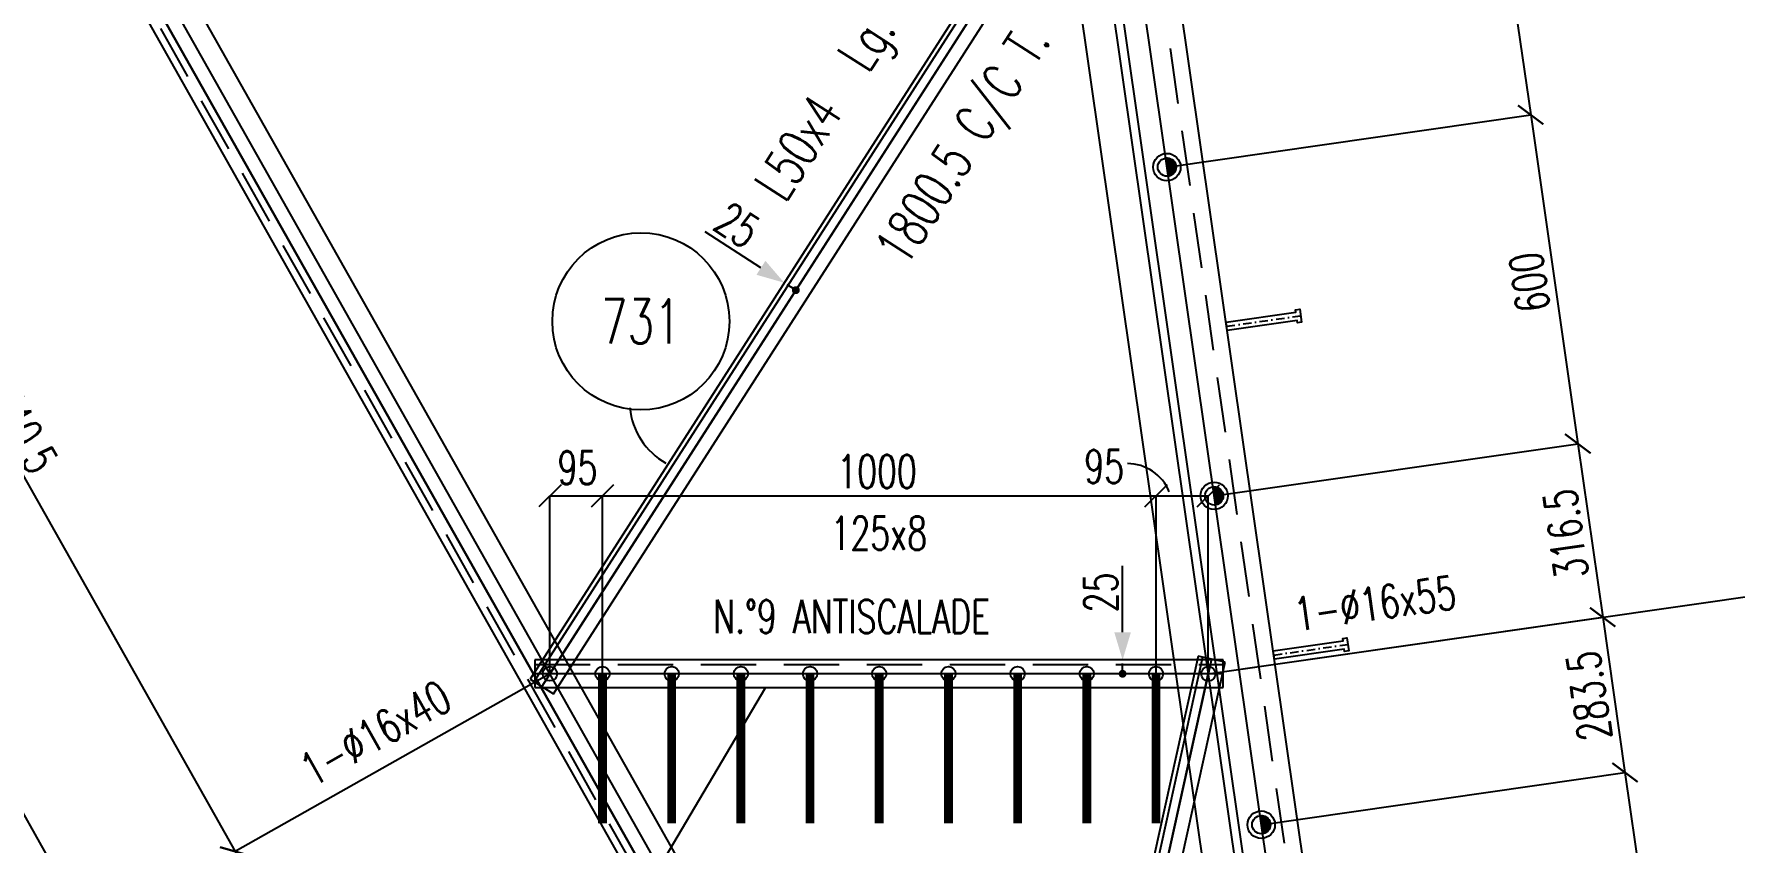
# Model space of a CAD drawing. Extents: x 144362 to 160582, y -59241 to -47761.
# Drawn here: x 150991 to 154064, y -55640 to -54179 of the extents above; entities that cross this region are included whole.
import ezdxf
from ezdxf.enums import TextEntityAlignment as Align

# ---------------------------------------------------------------- set-up
doc = ezdxf.new("R2010")
doc.units = 0
doc.header["$LTSCALE"] = 200
doc.header["$MEASUREMENT"] = 0
doc.linetypes.add('DASHDOT', pattern=[1, 0.5, -0.25, 0, -0.25])
doc.linetypes.add('DASHED', pattern=[0.75, 0.5, -0.25])
doc.layers.get('0').update_dxf_attribs({"linetype": 'CONTINUOUS'})
doc.layers.get('DEFPOINTS').update_dxf_attribs({"linetype": 'CONTINUOUS'})
for name, color, linetype in [('ASSI', 3, 'CONTINUOUS'), ('BOLLINI_1', 7, 'CONTINUOUS'), ('Echelon', 3, 'CONTINUOUS'), ('FORI', 2, 'CONTINUOUS'), ('LINEA_ANG', 2, 'CONTINUOUS'), ('LS', 7, 'CONTINUOUS'), ('MZ', 6, 'DASHDOT'), ('QT_MAL', 7, 'CONTINUOUS'), ('QT_MPR', 7, 'CONTINUOUS'), ('QT_MSP', 7, 'CONTINUOUS'), ('TRAT-Y', 7, 'DASHED')]:
    doc.layers.add(name, color=color, linetype=linetype)
doc.styles.add('QUOTE', font='ROMANS8.SHX', dxfattribs={"width": 0.7})
doc.styles.add('RQL', font='ROMANS8.SHX', dxfattribs={"width": 0.7})
doc.styles.add('RS', font='ROMANS8.shx', dxfattribs={"width": 0.7})
doc.styles.get("Standard").update_dxf_attribs({"font": 'ROMANS8.SHX', "width": 0.7})
doc.dimstyles.new('FRECCE1', dxfattribs={"dimtxt": 60, "dimasz": 6.66, "dimexe": 0, "dimexo": 0, "dimgap": 1, "dimtad": 1, "dimdec": 0, "dimzin": 0, "dimdsep": 46, "dimtxsty": 'RS', "dimblk1": 'QUOTP', "dimblk2": 'QUOTF', "dimsah": 1, "dimcen": 0, "dimclrd": 2, "dimclre": 2, "dimclrt": 7, "dimadec": 0, "dimazin": 0, "dimtfac": 1, "dimtdec": 0, "dimtix": 1, "dimtmove": 2, "dimatfit": 3, "dimldrblk": 'QUOTP', "dimfxl": 1, "dimtolj": 1, "dimtzin": 0, "dimarcsym": 0})
doc.dimstyles.new('TRATTO_20', dxfattribs={"dimscale": 0, "dimtxt": 60, "dimasz": 40, "dimexe": 0, "dimexo": 0, "dimgap": 10, "dimtad": 1, "dimrnd": 0.5, "dimdsep": 46, "dimtxsty": 'RS', "dimblk1": 'OBLIQUE', "dimblk2": 'OBLIQUE', "dimsah": 1, "dimcen": 0.09, "dimclrd": 2, "dimclre": 2, "dimclrt": 7, "dimadec": 0, "dimazin": 0, "dimtfac": 1, "dimtix": 1, "dimtmove": 2, "dimatfit": 3, "dimfxl": 1, "dimtolj": 1, "dimtzin": 0, "dimarcsym": 0})

# ---------------------------------------------------------------- blocks, each defined once
blk = doc.blocks.new('ASSE98')
blk.add_line((0, 0), (1, 0))
at = {"color": 7, "style": 'QUOTE', "width": 0.5, "flags": 1}
for tag, p in [('TI', (1.38308, 6.82731)), ('DI_S', (1.38308, 6.42178)), ('D_S', (1.38308, 6.02092)), ('E_S', (1.38308, 5.68065)), ('NFORI', (1.36454, 5.29792)), ('ALAR', (1.36349, 4.93246)), ('FAM', (1.3775, 4.54645)), ('ALA', (1.38308, 4.19257)), ('DISP2', (1.38308, 3.84971)), ('DISP1', (1.38308, 3.50686)), ('PINZAF', (1.38308, 3.164)), ('PINZAI', (1.38308, 2.82114)), ('TRP', (1.38308, 2.47829)), ('NP', (1.38308, 2.13543)), ('SV', (1.38308, 1.79257)), ('PESO', (1.38308, 1.44971)), ('QUA', (1.38308, 1.10686)), ('LUN', (1.38308, 0.764)), ('PROF', (1.38308, 0.42114)), ('POS', (1.38308, 0.07829))]:
    blk.add_attdef(tag, p, '', height=0.2, dxfattribs=at)
at = {"color": 7, "flags": 1}
for tag, p in [('LAV1', (3.07431, 6.82847)), ('LAV2', (3.07431, 6.49513)), ('LAV3', (3.07431, 6.1618)), ('LAV4', (3.07431, 5.82847)), ('LAV5', (3.07431, 5.49513)), ('LAV6', (3.07431, 5.1618)), ('LAV7', (3.07431, 4.82847)), ('LAV8', (3.07431, 4.49513)), ('LAV9', (3.07431, 4.1618)), ('LAV10', (3.07431, 3.82847))]:
    blk.add_attdef(tag, p, '', height=0.2, dxfattribs=at)
blk = doc.blocks.new('16')
blk.add_circle((0, 0), 1)
blk = doc.blocks.new('_OBLIQUE')
at = {"color": 0, "linetype": 'ByBlock'}
blk.add_line((-0.5, -0.5), (0.5, 0.5), dxfattribs=at)
blk = doc.blocks.new('*D34')
at = {"layer": 'DEFPOINTS', "color": 0, "transparency": 16777216}
for p in [(152895, -53818.6), (154419.1, -55146.8), (153112.5, -55334.3)]:
    blk.add_point(p, dxfattribs=at)
at = {"layer": 'QT_MPR', "color": 2, "lineweight": -2, "transparency": 16777216}
for p, q in [((152895, -53818.6), (154201.6, -53631.1)), ((154201.6, -53631.1), (154419.1, -55146.8)), ((153112.5, -55334.3), (154419.1, -55146.8))]:
    blk.add_line(p, q, dxfattribs=at)
at = {"layer": 'QT_MPR', "color": 2, "lineweight": -2, "transparency": 16777216, "xscale": 40, "yscale": 40, "zscale": 40}
for p, rotation in [((154201.6, -53631.1), 98.16615670567593), ((154419.1, -55146.8), 278.166156705676)]:
    blk.add_blockref('_OBLIQUE', p, dxfattribs=dict(at, rotation=rotation))
at = {"layer": 'QT_MPR', "color": 7, "transparency": 16777216, "insert": (154262.8, -54396.6), "char_height": 60, "attachment_point": 5, "rotation": 98.1662, "style": 'RS'}
blk.add_mtext('\\A1;1531', dxfattribs=at)
blk = doc.blocks.new('*D38')
at = {"layer": 'DEFPOINTS', "color": 0, "transparency": 16777216}
for p in [(153112.5, -55334.3), (154636.6, -56662.5), (153330, -56850)]:
    blk.add_point(p, dxfattribs=at)
at = {"layer": 'QT_MPR', "color": 2, "lineweight": -2, "transparency": 16777216}
for p, q in [((153112.5, -55334.3), (154419.1, -55146.8)), ((154419.1, -55146.8), (154636.6, -56662.5)), ((153330, -56850), (154636.6, -56662.5))]:
    blk.add_line(p, q, dxfattribs=at)
at = {"layer": 'QT_MPR', "color": 2, "lineweight": -2, "transparency": 16777216, "xscale": 40, "yscale": 40, "zscale": 40}
for p, rotation in [((154419.1, -55146.8), 98.16615670567593), ((154636.6, -56662.5), 278.166156705676)]:
    blk.add_blockref('_OBLIQUE', p, dxfattribs=dict(at, rotation=rotation))
at = {"layer": 'QT_MPR', "color": 7, "transparency": 16777216, "insert": (154484.3, -55913.1), "char_height": 60, "attachment_point": 5, "rotation": 98.1662, "style": 'RS'}
blk.add_mtext('\\A1;1531', dxfattribs=at)
blk = doc.blocks.new('*D60')
at = {"layer": 'DEFPOINTS', "color": 0, "transparency": 16777216}
for p in [(151067.4, -53818.6), (151922.9, -55334.3), (151354.2, -55655.3)]:
    blk.add_point(p, dxfattribs=at)
at = {"layer": 'LS', "color": 2, "lineweight": -2, "transparency": 16777216}
for p, q in [((151067.4, -53818.6), (150498.7, -54139.6)), ((150498.7, -54139.6), (151354.2, -55655.3)), ((151922.9, -55334.3), (151354.2, -55655.3))]:
    blk.add_line(p, q, dxfattribs=at)
at = {"layer": 'LS', "color": 2, "lineweight": -2, "transparency": 16777216, "xscale": 40, "yscale": 40, "zscale": 40}
for p, rotation in [((150498.7, -54139.6), 119.4417133094446), ((151354.2, -55655.3), 299.4417133094445)]:
    blk.add_blockref('_OBLIQUE', p, dxfattribs=dict(at, rotation=rotation))
at = {"layer": 'LS', "color": 7, "transparency": 16777216, "insert": (150961.3, -54877.8), "char_height": 60, "attachment_point": 5, "rotation": 299.4417, "style": 'RS'}
blk.add_mtext('\\A1;1740.5', dxfattribs=at)
blk = doc.blocks.new('*D59')
at = {"layer": 'DEFPOINTS', "color": 0, "transparency": 16777216}
for p in [(151922.9, -55334.3), (152778.4, -56850), (152209.7, -57170.9)]:
    blk.add_point(p, dxfattribs=at)
at = {"layer": 'LS', "color": 2, "lineweight": -2, "transparency": 16777216}
for p, q in [((151922.9, -55334.3), (151354.2, -55655.3)), ((151354.2, -55655.3), (152209.7, -57170.9)), ((152778.4, -56850), (152209.7, -57170.9))]:
    blk.add_line(p, q, dxfattribs=at)
at = {"layer": 'LS', "color": 2, "lineweight": -2, "transparency": 16777216, "xscale": 40, "yscale": 40, "zscale": 40}
for p, rotation in [((151354.2, -55655.3), 119.4417133094446), ((152209.7, -57170.9), 299.4417133094445)]:
    blk.add_blockref('_OBLIQUE', p, dxfattribs=dict(at, rotation=rotation))
at = {"layer": 'LS', "color": 7, "transparency": 16777216, "insert": (151816.8, -56393.4), "char_height": 60, "attachment_point": 5, "rotation": 299.4417, "style": 'RS'}
blk.add_mtext('\\A1;1740.5', dxfattribs=at)
blk = doc.blocks.new('xxx')
blk.add_circle((0, 0), 8)
at = {"color": 3, "style": 'RQL', "width": 0.7}
blk.add_attdef('POS', text='', height=4, dxfattribs=at).set_placement((0, 0), align=Align.MIDDLE)
at = {"color": 3, "style": 'RQL', "width": 0.7, "flags": 1}
blk.add_attdef('POS1', (-0.39, -5.42), '', height=2, dxfattribs=at)
at = {"style": 'RQL', "width": 0.7, "flags": 1}
blk.add_attdef('TIPO', (-0.39, -8.66), '', height=2, dxfattribs=at)
blk = doc.blocks.new('*D67')
at = {"layer": 'DEFPOINTS', "color": 0, "transparency": 16777216}
for p in [(155169.5, -49271.5), (156699.3, -49271.5), (153604, -58365.7)]:
    blk.add_point(p, dxfattribs=at)
at = {"layer": 'LS', "color": 2, "lineweight": -2, "transparency": 16777216}
for p, q in [((155169.5, -49271.5), (156699.3, -49271.5)), ((156699.3, -58365.7), (156699.3, -49271.5)), ((153604, -58365.7), (156699.3, -58365.7))]:
    blk.add_line(p, q, dxfattribs=at)
at = {"layer": 'LS', "color": 2, "lineweight": -2, "transparency": 16777216, "xscale": 40, "yscale": 40, "zscale": 40}
for p, rotation in [((156699.3, -49271.5), 90), ((156699.3, -58365.7), 270)]:
    blk.add_blockref('_OBLIQUE', p, dxfattribs=dict(at, rotation=rotation))
at = {"layer": 'LS', "color": 7, "transparency": 16777216, "insert": (156659.3, -53818.6), "char_height": 60, "attachment_point": 5, "rotation": 90, "style": 'RS'}
blk.add_mtext('\\A1;9000', dxfattribs=at)
blk = doc.blocks.new('*D79')
at = {"layer": 'DEFPOINTS', "color": 0, "transparency": 16777216}
for p in [(149702.2, -54640.8), (151070.9, -55763.5), (150513.5, -56078.1)]:
    blk.add_point(p, dxfattribs=at)
at = {"layer": 'QT_MPR', "color": 2, "lineweight": -2, "transparency": 16777216}
for p, q in [((149702.2, -54640.8), (150259.6, -54326.2)), ((150259.6, -54326.2), (151070.9, -55763.5)), ((150513.5, -56078.1), (151070.9, -55763.5))]:
    blk.add_line(p, q, dxfattribs=at)
at = {"layer": 'QT_MPR', "color": 2, "lineweight": -2, "transparency": 16777216, "xscale": 40, "yscale": 40, "zscale": 40}
for p, rotation in [((150259.6, -54326.2), 119.4417133094436), ((151070.9, -55763.5), 299.4417133094436)]:
    blk.add_blockref('_OBLIQUE', p, dxfattribs=dict(at, rotation=rotation))
at = {"layer": 'QT_MPR', "color": 7, "transparency": 16777216, "insert": (150703.8, -55021), "char_height": 60, "attachment_point": 5, "rotation": 299.4417, "style": 'RS'}
blk.add_mtext('\\A1;1650.5', dxfattribs=at)
blk = doc.blocks.new('bull')
at = {"style": 'RS', "width": 0.7, "flags": 1}
for tag, p in [('NN', (-12.25, 0)), ('DIAMETRO', (0, -4.86)), ('SERRAGGIO', (0, -9.71)), ('LUNGHEZZA', (0, -14.57)), ('NB', (0, -19.43)), ('TIPO', (0, -24.12)), ('EL', (-0.14, -29))]:
    blk.add_attdef(tag, p, '', height=3, dxfattribs=at)
at = {"style": 'RS', "width": 0.7}
blk.add_attdef('BULLONE', (0, 0), '', height=3, dxfattribs=at)
blk = doc.blocks.new('*D121')
at = {"layer": 'DEFPOINTS', "color": 0, "transparency": 16777216}
for p in [(152017.9, -55013), (151922.9, -55334.3), (152017.9, -55334.3)]:
    blk.add_point(p, dxfattribs=at)
at = {"layer": 'QT_MPR', "color": 2, "lineweight": -2, "transparency": 16777216}
for p, q in [((151922.9, -55334.3), (151922.9, -55013)), ((151922.9, -55013), (152017.9, -55013)), ((152017.9, -55334.3), (152017.9, -55013))]:
    blk.add_line(p, q, dxfattribs=at)
at = {"layer": 'QT_MPR', "color": 2, "lineweight": -2, "transparency": 16777216, "xscale": 40, "yscale": 40, "zscale": 40, "rotation": 180}
blk.add_blockref('_OBLIQUE', (151922.9, -55013), dxfattribs=at)
at = {"layer": 'QT_MPR', "color": 2, "lineweight": -2, "transparency": 16777216, "xscale": 40, "yscale": 40, "zscale": 40}
blk.add_blockref('_OBLIQUE', (152017.9, -55013), dxfattribs=at)
at = {"layer": 'QT_MPR', "color": 7, "transparency": 16777216, "insert": (151972.7, -54962), "char_height": 60, "attachment_point": 5, "style": 'RS'}
blk.add_mtext('\\A1;95', dxfattribs=at)
blk = doc.blocks.new('*D120')
at = {"layer": 'DEFPOINTS', "color": 0, "transparency": 16777216}
for p in [(153018, -55013), (152017.9, -55334.3), (153018, -55334.3)]:
    blk.add_point(p, dxfattribs=at)
at = {"layer": 'QT_MPR', "color": 2, "lineweight": -2, "transparency": 16777216}
for p, q in [((152017.9, -55334.3), (152017.9, -55013)), ((152017.9, -55013), (153018, -55013)), ((153018, -55334.3), (153018, -55013))]:
    blk.add_line(p, q, dxfattribs=at)
at = {"layer": 'QT_MPR', "color": 2, "lineweight": -2, "transparency": 16777216, "xscale": 40, "yscale": 40, "zscale": 40, "rotation": 180}
blk.add_blockref('_OBLIQUE', (152017.9, -55013), dxfattribs=at)
at = {"layer": 'QT_MPR', "color": 2, "lineweight": -2, "transparency": 16777216, "xscale": 40, "yscale": 40, "zscale": 40}
blk.add_blockref('_OBLIQUE', (153018, -55013), dxfattribs=at)
at = {"layer": 'QT_MPR', "color": 7, "transparency": 16777216, "insert": (152517.1, -55080.5), "char_height": 60, "attachment_point": 5, "style": 'RS'}
blk.add_mtext('\\A1;125x8', dxfattribs=at)
blk = doc.blocks.new('*D119')
at = {"layer": 'DEFPOINTS', "color": 0, "transparency": 16777216}
for p in [(153018, -55013), (152017.9, -55334.3), (153018, -55334.3)]:
    blk.add_point(p, dxfattribs=at)
at = {"layer": 'QT_MPR', "color": 2, "lineweight": -2, "transparency": 16777216}
for p, q in [((152017.9, -55334.3), (152017.9, -55013)), ((152017.9, -55013), (153018, -55013)), ((153018, -55334.3), (153018, -55013))]:
    blk.add_line(p, q, dxfattribs=at)
at = {"layer": 'QT_MPR', "color": 2, "lineweight": -2, "transparency": 16777216, "xscale": 40, "yscale": 40, "zscale": 40, "rotation": 180}
blk.add_blockref('_OBLIQUE', (152017.9, -55013), dxfattribs=at)
at = {"layer": 'QT_MPR', "color": 2, "lineweight": -2, "transparency": 16777216, "xscale": 40, "yscale": 40, "zscale": 40}
blk.add_blockref('_OBLIQUE', (153018, -55013), dxfattribs=at)
at = {"layer": 'QT_MPR', "color": 7, "transparency": 16777216, "insert": (152513.9, -54968.9), "char_height": 60, "attachment_point": 5, "style": 'RS'}
blk.add_mtext('\\A1;1000', dxfattribs=at)
blk = doc.blocks.new('*D122')
at = {"layer": 'DEFPOINTS', "color": 0, "transparency": 16777216}
for p in [(153112.5, -55013), (153018, -55334.3), (153112.5, -55334.3)]:
    blk.add_point(p, dxfattribs=at)
at = {"layer": 'QT_MPR', "color": 2, "lineweight": -2, "transparency": 16777216}
for p, q in [((153018, -55334.3), (153018, -55013)), ((153018, -55013), (153112.5, -55013)), ((153112.5, -55334.3), (153112.5, -55013))]:
    blk.add_line(p, q, dxfattribs=at)
at = {"layer": 'QT_MPR', "color": 2, "lineweight": -2, "transparency": 16777216, "xscale": 40, "yscale": 40, "zscale": 40, "rotation": 180}
blk.add_blockref('_OBLIQUE', (153018, -55013), dxfattribs=at)
at = {"layer": 'QT_MPR', "color": 2, "lineweight": -2, "transparency": 16777216, "xscale": 40, "yscale": 40, "zscale": 40}
blk.add_blockref('_OBLIQUE', (153112.5, -55013), dxfattribs=at)
at = {"layer": 'QT_MPR', "color": 7, "transparency": 16777216, "insert": (152924.2, -54959.9), "char_height": 60, "attachment_point": 5, "style": 'RS'}
blk.add_mtext('\\A1;95', dxfattribs=at)
blk = doc.blocks.new('P20')
at = {"color": 0}
for p, q in [((0, 0.98), (0.02, 1)), ((0, 0.94), (0.06, 1)), ((1, -0.01), (0, 0.99)), ((0, 0.89), (0.1, 0.99)), ((0, 0.85), (0.14, 0.99)), ((0, 0.8), (0.18, 0.98)), ((0, 0.76), (0.22, 0.98)), ((0, 0.71), (0.25, 0.97)), ((0, 0.67), (0.29, 0.96)), ((1, -0.05), (0, 0.95)), ((0, 0.62), (0.32, 0.95)), ((0, 0.58), (0.36, 0.93)), ((0, 0.53), (0.39, 0.92)), ((0, 0.49), (0.42, 0.91)), ((1, -0.09), (0, 0.9)), ((0, 0.44), (0.45, 0.89)), ((0, 0.4), (0.48, 0.88)), ((0.99, -0.13), (0, 0.86)), ((0, 0.35), (0.51, 0.86)), ((0, 0.31), (0.54, 0.84)), ((0, 0.26), (0.56, 0.83)), ((0.99, -0.17), (0, 0.81)), ((0, 0.22), (0.59, 0.81)), ((0, 0.17), (0.61, 0.79)), ((0.98, -0.21), (0, 0.77)), ((0, 0.13), (0.64, 0.77)), ((0, 0.08), (0.66, 0.75)), ((0, 0.04), (0.69, 0.73)), ((0.97, -0.25), (0, 0.72)), ((0, -0.01), (0.71, 0.7)), ((0.96, -0.28), (0, 0.68)), ((0, -0.05), (0.73, 0.68)), ((0, -0.1), (0.75, 0.66)), ((0.95, -0.32), (0, 0.63)), ((0, -0.14), (0.77, 0.63)), ((0, -0.19), (0.79, 0.61)), ((0.94, -0.35), (0, 0.59)), ((0, -0.23), (0.81, 0.58)), ((0, -0.28), (0.83, 0.56)), ((0.92, -0.38), (0, 0.54)), ((0, -0.32), (0.85, 0.53)), ((0.91, -0.41), (0, 0.5)), ((0, -0.36), (0.87, 0.5)), ((0, -0.41), (0.88, 0.47)), ((0.9, -0.44), (0, 0.45)), ((0, -0.45), (0.9, 0.44)), ((0.88, -0.47), (0, 0.41)), ((0, -0.5), (0.91, 0.41)), ((0, -0.54), (0.92, 0.38)), ((0.87, -0.5), (0, 0.36)), ((0, -0.59), (0.94, 0.35)), ((0.85, -0.53), (0, 0.32)), ((0, -0.63), (0.95, 0.31)), ((0, -0.68), (0.96, 0.28)), ((0.83, -0.56), (0, 0.27)), ((0, -0.72), (0.97, 0.25)), ((0.81, -0.58), (0, 0.23)), ((0, -0.77), (0.98, 0.21)), ((0.79, -0.61), (0, 0.18)), ((0, -0.81), (0.99, 0.17)), ((0.77, -0.63), (0, 0.14)), ((0, -0.86), (0.99, 0.13)), ((0.75, -0.66), (0, 0.09)), ((0, -0.9), (1, 0.09)), ((0.73, -0.68), (0, 0.05)), ((0, -0.95), (1, 0.05)), ((0.71, -0.7), (0, 0.01)), ((0, -0.99), (1, 0.01)), ((1, 0.04), (0.04, 1)), ((1, 0.09), (0.09, 1)), ((0.99, 0.14), (0.14, 0.99)), ((0.98, 0.19), (0.19, 0.98)), ((0.97, 0.25), (0.25, 0.97)), ((0.95, 0.31), (0.31, 0.95)), ((0.92, 0.38), (0.38, 0.92)), ((0.88, 0.47), (0.47, 0.88)), ((0.81, 0.59), (0.59, 0.81)), ((0.69, -0.73), (0, -0.04)), ((0.66, -0.75), (0, -0.08)), ((0.64, -0.77), (0, -0.13)), ((0.61, -0.79), (0, -0.17)), ((0.59, -0.81), (0, -0.22)), ((0.56, -0.83), (0, -0.26)), ((0.54, -0.84), (0, -0.31)), ((0.51, -0.86), (0, -0.35)), ((0.48, -0.88), (0, -0.4)), ((0.45, -0.89), (0, -0.44)), ((0.42, -0.91), (0, -0.49)), ((0.39, -0.92), (0, -0.53)), ((0.36, -0.93), (0, -0.58)), ((0.32, -0.95), (0, -0.62)), ((0.29, -0.96), (0, -0.67)), ((0.25, -0.97), (0, -0.71)), ((0.22, -0.98), (0, -0.76)), ((0.18, -0.98), (0, -0.8)), ((0.14, -0.99), (0, -0.85)), ((0.1, -0.99), (0, -0.89)), ((0.04, -1), (1, -0.04)), ((0.09, -1), (1, -0.09)), ((0.14, -0.99), (0.99, -0.14)), ((0.19, -0.98), (0.98, -0.19)), ((0.25, -0.97), (0.97, -0.25)), ((0.31, -0.95), (0.95, -0.31)), ((0.38, -0.92), (0.92, -0.38)), ((0.47, -0.88), (0.88, -0.47)), ((0.59, -0.81), (0.81, -0.59))]:
    blk.add_line(p, q, dxfattribs=at)
for radius in [1.5, 1]:
    blk.add_circle((0, 0), radius)
blk = doc.blocks.new('A$C6E393FD9')
at = {"layer": 'Echelon'}
blk.add_lwpolyline([(2.5, 0), (0, 19.8), (168.6, 41.4), (167.9, 47.2), (177.8, 48.5), (181.8, 17.1), (171.9, 15.8), (171.2, 21.6), (2.5, 0)], close=True, dxfattribs=at)
at = {"layer": 'MZ', "ltscale": 0.2}
blk.add_line((1.3, 9.9), (179.8, 32.8), dxfattribs=at)
blk = doc.blocks.new('*D146')
at = {"layer": 'DEFPOINTS', "color": 0, "transparency": 16777216}
for p in [(152952.5, -53825.2), (153695, -54324.8), (153037.7, -54419.1)]:
    blk.add_point(p, dxfattribs=at)
at = {"layer": 'QT_MSP', "color": 2, "lineweight": -2, "transparency": 16777216}
for p, q in [((152952.5, -53825.2), (153609.8, -53730.8)), ((153609.8, -53730.8), (153695, -54324.8)), ((153037.7, -54419.1), (153695, -54324.8))]:
    blk.add_line(p, q, dxfattribs=at)
at = {"layer": 'QT_MSP', "color": 2, "lineweight": -2, "transparency": 16777216, "xscale": 40, "yscale": 40, "zscale": 40}
for p, rotation in [((153609.8, -53730.8), 98.16615670567593), ((153695, -54324.8), 278.166156705676)]:
    blk.add_blockref('_OBLIQUE', p, dxfattribs=dict(at, rotation=rotation))
at = {"layer": 'QT_MSP', "color": 7, "transparency": 16777216, "insert": (153606, -54036.3), "char_height": 60, "attachment_point": 5, "rotation": 98.1662, "style": 'RS'}
blk.add_mtext('\\A1;600', dxfattribs=at)
blk = doc.blocks.new('*D152')
at = {"layer": 'DEFPOINTS', "color": 0, "transparency": 16777216}
for p in [(153037.7, -54419.1), (153780.2, -54918.7), (153122.9, -55013)]:
    blk.add_point(p, dxfattribs=at)
at = {"layer": 'QT_MSP', "color": 2, "lineweight": -2, "transparency": 16777216}
for p, q in [((153037.7, -54419.1), (153695, -54324.8)), ((153695, -54324.8), (153780.2, -54918.7)), ((153122.9, -55013), (153780.2, -54918.7))]:
    blk.add_line(p, q, dxfattribs=at)
at = {"layer": 'QT_MSP', "color": 2, "lineweight": -2, "transparency": 16777216, "xscale": 40, "yscale": 40, "zscale": 40}
for p, rotation in [((153695, -54324.8), 98.16615670567593), ((153780.2, -54918.7), 278.166156705676)]:
    blk.add_blockref('_OBLIQUE', p, dxfattribs=dict(at, rotation=rotation))
at = {"layer": 'QT_MSP', "color": 7, "transparency": 16777216, "insert": (153692.8, -54627.2), "char_height": 60, "attachment_point": 5, "rotation": 98.1662, "style": 'RS'}
blk.add_mtext('\\A1;600', dxfattribs=at)
blk = doc.blocks.new('*D151')
at = {"layer": 'DEFPOINTS', "color": 0, "transparency": 16777216}
for p in [(153122.9, -55013), (153825.2, -55232), (153112.5, -55334.3)]:
    blk.add_point(p, dxfattribs=at)
at = {"layer": 'QT_MSP', "color": 2, "lineweight": -2, "transparency": 16777216}
for p, q in [((153122.9, -55013), (153780.2, -54918.7)), ((153780.2, -54918.7), (153825.2, -55232)), ((153112.5, -55334.3), (153825.2, -55232))]:
    blk.add_line(p, q, dxfattribs=at)
at = {"layer": 'QT_MSP', "color": 2, "lineweight": -2, "transparency": 16777216, "xscale": 40, "yscale": 40, "zscale": 40}
for p, rotation in [((153780.2, -54918.7), 98.16615670567593), ((153825.2, -55232), 278.166156705676)]:
    blk.add_blockref('_OBLIQUE', p, dxfattribs=dict(at, rotation=rotation))
at = {"layer": 'QT_MSP', "color": 7, "transparency": 16777216, "insert": (153758.5, -55081.8), "char_height": 60, "attachment_point": 5, "rotation": 98.1662, "style": 'RS'}
blk.add_mtext('\\A1;316.5', dxfattribs=at)
blk = doc.blocks.new('*D159')
at = {"layer": 'DEFPOINTS', "color": 0, "transparency": 16777216}
for p in [(153112.5, -55334.3), (153865.4, -55512.6), (153208.2, -55606.9)]:
    blk.add_point(p, dxfattribs=at)
at = {"layer": 'QT_MSP', "color": 2, "lineweight": -2, "transparency": 16777216}
for p, q in [((153112.5, -55334.3), (153825.2, -55232)), ((153825.2, -55232), (153865.4, -55512.6)), ((153208.2, -55606.9), (153865.4, -55512.6))]:
    blk.add_line(p, q, dxfattribs=at)
at = {"layer": 'QT_MSP', "color": 2, "lineweight": -2, "transparency": 16777216, "xscale": 40, "yscale": 40, "zscale": 40}
for p, rotation in [((153825.2, -55232), 98.16615670567593), ((153865.4, -55512.6), 278.166156705676)]:
    blk.add_blockref('_OBLIQUE', p, dxfattribs=dict(at, rotation=rotation))
at = {"layer": 'QT_MSP', "color": 7, "transparency": 16777216, "insert": (153800.5, -55374.4), "char_height": 60, "attachment_point": 5, "rotation": 98.1662, "style": 'RS'}
blk.add_mtext('\\A1;283.5', dxfattribs=at)
blk = doc.blocks.new('*D158')
at = {"layer": 'DEFPOINTS', "color": 0, "transparency": 16777216}
for p in [(153208.2, -55606.9), (153950.7, -56106.5), (153293.4, -56200.8)]:
    blk.add_point(p, dxfattribs=at)
at = {"layer": 'QT_MSP', "color": 2, "lineweight": -2, "transparency": 16777216}
for p, q in [((153208.2, -55606.9), (153865.4, -55512.6)), ((153865.4, -55512.6), (153950.7, -56106.5)), ((153293.4, -56200.8), (153950.7, -56106.5))]:
    blk.add_line(p, q, dxfattribs=at)
at = {"layer": 'QT_MSP', "color": 2, "lineweight": -2, "transparency": 16777216, "xscale": 40, "yscale": 40, "zscale": 40}
for p, rotation in [((153865.4, -55512.6), 98.16615670567593), ((153950.7, -56106.5), 278.166156705676)]:
    blk.add_blockref('_OBLIQUE', p, dxfattribs=dict(at, rotation=rotation))
at = {"layer": 'QT_MSP', "color": 7, "transparency": 16777216, "insert": (153867.1, -55818.8), "char_height": 60, "attachment_point": 5, "rotation": 98.1662, "style": 'RS'}
blk.add_mtext('\\A1;600', dxfattribs=at)
blk = doc.blocks.new('QUOTP')
at = {"layer": 'ASSI', "color": 2, "const_width": 1.07}
blk.add_lwpolyline([(-0.53, 0, 1), (0.53, 0, 1)], format="xyb", close=True, dxfattribs=at)
blk = doc.blocks.new('QUOTF')
at = {"layer": 'LS', "color": 2}
blk.add_line((7.5, 0), (25.5, 0), dxfattribs=at)
blk.add_solid([(7.5, 2.25), (0, 0), (7.5, -2.25)], dxfattribs=at)
blk = doc.blocks.new('*D197')
at = {"layer": 'DEFPOINTS', "color": 0, "transparency": 16777216}
for p in [(152346.2, -54628), (152346.2, -54628), (152367.2, -54641.4)]:
    blk.add_point(p, dxfattribs=at)
at = {"layer": 'QT_MAL', "color": 2, "lineweight": -2, "transparency": 16777216}
blk.add_line((152361.6, -54637.9), (152351.8, -54631.5), dxfattribs=at)
at = {"layer": 'QT_MAL', "color": 2, "lineweight": -2, "transparency": 16777216, "xscale": 6.66, "yscale": 6.66, "zscale": 6.66}
for name, p, rotation in [('QUOTF', (152346.2, -54628), 147.3263189597934), ('QUOTP', (152367.2, -54641.4), 327.3263189597934)]:
    blk.add_blockref(name, p, dxfattribs=dict(at, rotation=rotation))
at = {"layer": 'QT_MAL', "color": 7, "transparency": 16777216, "insert": (152261.3, -54523.9), "char_height": 60, "attachment_point": 5, "rotation": 327.3263, "style": 'RS'}
blk.add_mtext('\\A1;25', dxfattribs=at)
blk = doc.blocks.new('*D198')
at = {"layer": 'DEFPOINTS', "color": 0, "transparency": 16777216}
for p in [(152957.6, -55309.3), (152957.6, -55309.3), (152957.6, -55334.3)]:
    blk.add_point(p, dxfattribs=at)
at = {"layer": 'QT_MAL', "color": 2, "lineweight": -2, "transparency": 16777216}
blk.add_line((152957.6, -55327.6), (152957.6, -55315.9), dxfattribs=at)
at = {"layer": 'QT_MAL', "color": 2, "lineweight": -2, "transparency": 16777216, "xscale": 6.66, "yscale": 6.66, "zscale": 6.66}
for name, p, rotation in [('QUOTF', (152957.6, -55309.3), 90), ('QUOTP', (152957.6, -55334.3), 270)]:
    blk.add_blockref(name, p, dxfattribs=dict(at, rotation=rotation))
at = {"layer": 'QT_MAL', "color": 7, "transparency": 16777216, "insert": (152918.3, -55187.5), "char_height": 60, "attachment_point": 5, "rotation": 90, "style": 'RS'}
blk.add_mtext('\\A1;25', dxfattribs=at)

msp = doc.modelspace()

# ---------------------------------------------------------------- linework, layer by layer
at = {"layer": 'LINEA_ANG'}
for p, q in [((153620.373, -58014.783), (152284.731, -48707.126)), ((152106.556, -48732.694), (153442.198, -58040.351)), ((153405.58, -57885.866), (148570.321, -49319.253)), ((148479.656, -49341.72), (153383.73, -58030.252)), ((152888.506, -53782.376), (151887.077, -55343.838)), ((151894.232, -55348.427), (152895.661, -53786.964)), ((151929.165, -55370.831), (152930.594, -53809.368)), ((153139.474, -55309.286), (151895.474, -55309.286)), ((151895.474, -55309.286), (151895.474, -55359.286)), ((153093.872, -55302.538), (152748.192, -56870.894)), ((153102.172, -55304.368), (152756.493, -56872.724)), ((152797.02, -56881.656), (153142.7, -55313.3)), ((153142.7, -55313.3), (153093.872, -55302.538)), ((153139.474, -55359.286), (153139.474, -55309.286)), ((151887.077, -55343.838), (151929.165, -55370.831)), ((151895.474, -55359.286), (153139.474, -55359.286))]:
    msp.add_line(p, q, dxfattribs=at)
at = {"layer": 'LS', "color": 6}
for p, q in [((153564.453, -58371.341), (152179.827, -48722.331)), ((153686.765, -58942.092), (152219.421, -48716.649)), ((153329.974, -56849.973), (152230.016, -49184.725)), ((153604.048, -58365.66), (148471.048, -49271.539)), ((152778.403, -56849.973), (149356.403, -50787.226)), ((151922.903, -55334.286), (152894.974, -53818.599)), ((153112.474, -55334.286), (151922.903, -55334.286)), ((152778.403, -56849.973), (153112.474, -55334.286)), ((152058.595, -55787.751), (152312.978, -55358.678))]:
    msp.add_line(p, q, dxfattribs=at)
at = {"layer": 'LS', "color": 6, "const_width": 16}
for points in [[(152017.903, -55334.286), (152017.903, -55604.286)], [(152267.903, -55334.286), (152267.903, -55604.286)], [(152517.903, -55334.286), (152517.903, -55604.286)], [(152767.903, -55334.286), (152767.903, -55604.286)], [(153017.974, -55334.286), (153017.974, -55604.286)]]:
    msp.add_lwpolyline(points, dxfattribs=at)
at = {"layer": 'LS', "color": 2, "linetype": 'DASHED', "const_width": 16}
for points in [[(152142.903, -55334.286), (152142.903, -55604.286)], [(152392.903, -55334.286), (152392.903, -55604.286)], [(152642.903, -55334.286), (152642.903, -55604.286)], [(152892.903, -55334.286), (152892.903, -55604.286)]]:
    msp.add_lwpolyline(points, dxfattribs=at)
at = {"layer": 'LS', "color": 6}
for centre, radius, start, end in [((152196.051, -54841.356), 129.379, 185.538968, 240.534194), ((152966.467, -55036.185), 81.448, 22.110112, 90.133405)]:
    msp.add_arc(centre, radius, start, end, dxfattribs=at)
at = {"layer": 'TRAT-Y'}
for p, q in [((152255.035, -48711.388), (153590.677, -58019.044)), ((148490.977, -49335.33), (153395.051, -58023.862)), ((151895.474, -55317.786), (153139.474, -55317.786))]:
    msp.add_line(p, q, dxfattribs=at)

# ---------------------------------------------------------------- block references
at = {"layer": 'ASSI'}
for p, xscale, rotation in [((153620.373, -58014.783), 9403, 98.16615670567597), ((148503.169, -49328.449), 9977, 299.4417133094445)]:
    msp.add_blockref('ASSE98', p, dxfattribs=dict(at, xscale=xscale, rotation=rotation))
ref = msp.add_blockref('ASSE98', (152909.55, -53795.872), dxfattribs=dict(at, xscale=1855, zscale=1855, rotation=237.3263189597934))
ref.add_attrib('PROF', 'L50x4', (152347.497, -54486.002), dxfattribs={"layer": '0', "color": 2, "height": 70, "rotation": 57.326319, "style": 'QUOTE', "width": 0.7})
ref.add_attrib('LUN', '1855', (152566.263, -54144.894), dxfattribs={"layer": '0', "color": 2, "height": 70, "rotation": 57.326319, "style": 'QUOTE', "width": 0.7})
ref.add_attrib('PESO', '1800.5 C/C T.', (152565.637, -54601.532), dxfattribs={"layer": '0', "color": 2, "height": 70, "rotation": 57.326319, "style": 'QUOTE', "width": 0.7})
ref.add_attrib('SV', 'Lg.', (152497.614, -54251.934), dxfattribs={"layer": '0', "color": 2, "height": 70, "rotation": 57.326319, "style": 'QUOTE', "width": 0.7})
ref = msp.add_blockref('ASSE98', (153118.286, -55307.919), dxfattribs=dict(at, xscale=1606, zscale=1606, rotation=257.5702423937733))
ref.add_attrib('PROF', 'L50x4', (152795.376, -56386.943), dxfattribs={"layer": '0', "color": 2, "height": 70, "rotation": 77.570242, "style": 'QUOTE', "width": 0.7})
ref.add_attrib('LUN', '1606', (152884.191, -55983.987), dxfattribs={"layer": '0', "color": 2, "height": 70, "rotation": 77.570242, "style": 'QUOTE', "width": 0.7})
ref.add_attrib('PESO', '1552 C/C T.', (153006.204, -56361.793), dxfattribs={"layer": '0', "color": 2, "height": 70, "rotation": 77.570242, "style": 'QUOTE', "width": 0.7})
ref.add_attrib('SV', 'Lg.', (152853.979, -56121.061), dxfattribs={"layer": '0', "color": 2, "height": 70, "rotation": 77.570242, "style": 'QUOTE', "width": 0.7})
ref = msp.add_blockref('ASSE98', (153139.474, -55334.286), dxfattribs=dict(at, xscale=1244, zscale=1244, rotation=180))
ref.add_attrib('PROF', 'L50x4', (151510.5, -55747.947), dxfattribs={"layer": '0', "color": 2, "height": 70, "style": 'QUOTE', "width": 0.7})
ref.add_attrib('LUN', '1244', (151874.645, -55747.947), dxfattribs={"layer": '0', "color": 2, "height": 70, "style": 'QUOTE', "width": 0.7})
ref.add_attrib('PESO', '1190 C/C T.E.', (151517.004, -55886.138), dxfattribs={"layer": '0', "color": 2, "height": 70, "style": 'QUOTE', "width": 0.7})
ref.add_attrib('SV', 'Lg.', (151760.989, -55747.947), dxfattribs={"layer": '0', "color": 2, "height": 70, "style": 'QUOTE', "width": 0.7})
at = {"layer": 'BOLLINI_1', "xscale": 20, "yscale": 20, "zscale": 20}
msp.add_blockref('xxx', (152087.236, -54697.709), dxfattribs=at).add_auto_attribs({'POS': '731'})
at = {"layer": 'FORI', "xscale": 16.5, "yscale": 16.5, "zscale": 16.5, "rotation": 7.543052222774039}
for p in [(153037.715, -54419.07), (153122.941, -55012.986), (153208.168, -55606.903)]:
    msp.add_blockref('P20', p, dxfattribs=at)
at = {"layer": 'FORI', "xscale": 13, "yscale": 13, "zscale": 13}
for p in [(151922.903, -55334.286), (152017.903, -55334.286), (152142.903, -55334.286), (152267.903, -55334.286), (152392.903, -55334.286), (152517.903, -55334.286), (152642.903, -55334.286), (152767.903, -55334.286), (152892.903, -55334.286), (153017.974, -55334.286), (153112.474, -55334.286)]:
    msp.add_blockref('16', p, dxfattribs=at)
at = {"layer": 'LS', "color": 6, "xscale": 0.7500000000000002, "yscale": 0.7500000000000002, "zscale": 0.7500000000000002, "rotation": 0.8689474030065111}
for p in [(153144.819, -54714.106), (153230.046, -55308.022)]:
    msp.add_blockref('A$C6E393FD9', p, dxfattribs=at)
at = {"layer": 'LS', "color": 7, "xscale": 20, "yscale": 20, "zscale": 20}
for p, rotation, values in [((153273.022, -55257.654), 8.166156705675572, {'BULLONE': '1-%%c16x55               '}), ((151494.703, -55539.843), 29.44171330944265, {'BULLONE': '1-%%c16x40                '})]:
    msp.add_blockref('bull', p, dxfattribs=dict(at, rotation=rotation)).add_auto_attribs(values)

# ---------------------------------------------------------------- texts
at = {"layer": 'QT_MPR', "color": 7, "style": 'RS', "width": 0.7}
msp.add_text('N.°9 ANTISCALADE', height=60, dxfattribs=at).set_placement((152217.75, -55260.826))

# ---------------------------------------------------------------- dimensions: what is measured, and where the dimension line sits
at = {"layer": 'LS', "color": 6}
for base, p1, p2, angle, text, picture, middle in [((156699.292, -49271.539), (153604.048, -58365.66), (155169.507, -49271.539), 90, '9000', '*D67', (156659.292, -53818.599)), ((151354.234, -55655.26), (151067.403, -53818.599), (151922.903, -55334.286), 299.441713, '1740.5', '*D60', (150961.318, -54877.756)), ((152209.734, -57170.947), (151922.903, -55334.286), (152778.403, -56849.973), 299.441713, '1740.5', '*D59', (151816.818, -56393.442))]:
    dim = msp.add_linear_dim(base=base, p1=p1, p2=p2, angle=angle, text=text, dimstyle='TRATTO_20', override={"dimscale": 1}, dxfattribs=at)
    dim.commit()
    dim.dimension.update_dxf_attribs({"geometry": picture, "text_midpoint": middle})
at = {"layer": 'QT_MAL'}
for base, p1, p2, angle, picture, middle in [((152346.203, -54627.954), (152367.247, -54641.45), (152346.203, -54627.954), 327.326319, '*D197', (152261.317, -54523.875)), ((152957.62, -55309.286), (152957.62, -55334.286), (152957.62, -55309.286), 90, '*D198', (152918.301, -55187.498))]:
    dim = msp.add_linear_dim(base=base, p1=p1, p2=p2, angle=angle, text='25', dimstyle='FRECCE1', dxfattribs=at)
    dim.commit()
    dim.dimension.update_dxf_attribs({"geometry": picture, "text_midpoint": middle, "dimtype": 160})
at = {"layer": 'QT_MPR'}
for base, p1, p2, angle, text, picture, middle in [((154419.09, -55146.788), (152894.974, -53818.599), (153112.474, -55334.286), 98.166157, '1531', '*D34', (154262.825, -54396.574)), ((151070.858, -55763.533), (149702.249, -54640.808), (150513.51, -56078.118), 299.441713, '1650.5', '*D79', (150703.83, -55020.958)), ((154636.59, -56662.474), (153112.474, -55334.286), (153329.974, -56849.973), 98.166157, '1531', '*D38', (154484.299, -55913.145))]:
    dim = msp.add_linear_dim(base=base, p1=p1, p2=p2, angle=angle, text=text, dimstyle='TRATTO_20', override={"dimscale": 1}, dxfattribs=at)
    dim.commit()
    dim.dimension.update_dxf_attribs({"geometry": picture, "text_midpoint": middle, "dimtype": 160})
for base, p1, p2, text, picture, middle in [((152017.903, -55012.971), (151922.903, -55334.286), (152017.903, -55334.286), '95', '*D121', (151972.66, -54962.036)), ((153112.474, -55012.971), (153017.974, -55334.286), (153112.474, -55334.286), '95', '*D122', (152924.193, -54959.875)), ((153017.974, -55012.971), (152017.903, -55334.286), (153017.974, -55334.286), '1000', '*D119', (152513.86, -54968.923)), ((153017.974, -55012.971), (152017.903, -55334.286), (153017.974, -55334.286), '125x8', '*D120', (152517.134, -55080.471))]:
    dim = msp.add_linear_dim(base=base, p1=p1, p2=p2, text=text, dimstyle='TRATTO_20', override={"dimscale": 1}, dxfattribs=at)
    dim.commit()
    dim.dimension.update_dxf_attribs({"geometry": picture, "text_midpoint": middle, "dimtype": 160})
at = {"layer": 'QT_MSP'}
for base, p1, p2, text, picture, middle in [((153694.982, -54324.753), (152952.488, -53825.154), (153037.715, -54419.07), '600', '*D146', (153606.011, -54036.26)), ((153780.209, -54918.669), (153037.715, -54419.07), (153122.941, -55012.986), '600', '*D152', (153692.813, -54627.199)), ((153825.173, -55232.014), (153122.941, -55012.986), (153112.474, -55334.286), '316.5', '*D151', (153758.527, -55081.849)), ((153865.435, -55512.585), (153112.474, -55334.286), (153208.168, -55606.903), '283.5', '*D159', (153800.491, -55374.36)), ((153950.662, -56106.501), (153208.168, -55606.903), (153293.394, -56200.819), '600', '*D158', (153867.069, -55818.789))]:
    dim = msp.add_linear_dim(base=base, p1=p1, p2=p2, angle=98.166157, text=text, dimstyle='TRATTO_20', override={"dimscale": 1}, dxfattribs=at)
    dim.commit()
    dim.dimension.update_dxf_attribs({"geometry": picture, "text_midpoint": middle, "dimtype": 160})

doc.saveas('drawing.dxf')
